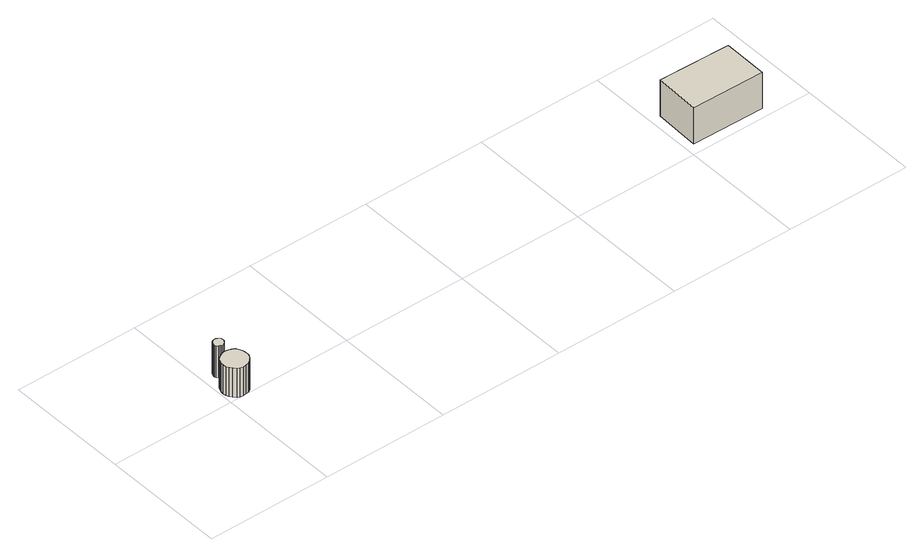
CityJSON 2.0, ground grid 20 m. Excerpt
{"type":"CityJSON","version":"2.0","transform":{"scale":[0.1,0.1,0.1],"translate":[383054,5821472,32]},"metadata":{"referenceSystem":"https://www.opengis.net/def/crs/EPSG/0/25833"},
"CityObjects":{
"building1":{"type":"Building","attributes":{"Gemeindeschluessel":"11000005","BezugspunktDach":"2200","function":"31001_2500","measuredHeight":5.02,"storeysAboveGround":1},"address":[{"country":"Germany","locality":"Berlin","thoroughfareNumber":"51 (7)","thoroughfareName":"Nonnendamm"}],"geometry":[{"type":"Solid","lod":"1","boundaries":[[[[0,1,2,3,4,5,6,7,8,9,10,11,12,13,14,15,16,17,18,19,20,21,22,23,24,25]],[[26,27,28,29,30,31,32,33,34,35,36,37,38,39,40,41,42,43,44,45,46,47,48,49,50,51]],[[26,51,25,24]],[[27,26,24,23]],[[28,27,23,22]],[[29,28,22,21]],[[30,29,21,20]],[[31,30,20,19]],[[32,31,19,18]],[[33,32,18,17]],[[34,33,17,16]],[[35,34,16,15]],[[36,35,15,14]],[[37,36,14,13]],[[38,37,13,12]],[[39,38,12,11]],[[40,39,11,10]],[[41,40,10,9]],[[42,41,9,8]],[[43,42,8,7]],[[44,43,7,6]],[[45,44,6,5]],[[46,45,5,4]],[[47,46,4,3]],[[48,47,3,2]],[[49,48,2,1]],[[50,49,1,0]],[[51,50,0,25]]]]}]},
"building2":{"type":"Building","attributes":{"Gemeindeschluessel":"11000005","BezugspunktDach":"2200","function":"31001_2500","measuredHeight":5.52,"storeysAboveGround":1},"address":[{"country":"Germany","locality":"Berlin","thoroughfareNumber":"51 (8)","thoroughfareName":"Nonnendamm"}],"geometry":[{"type":"Solid","lod":"1","boundaries":[[[[52,53,54,55,56,57,58,59,60,61,62,63,64,65,66,67,68,69,70]],[[71,72,73,74,75,76,77,78,79,80,81,82,83,84,85,86,87,88,89]],[[71,89,70,69]],[[72,71,69,68]],[[73,72,68,67]],[[74,73,67,66]],[[75,74,66,65]],[[76,75,65,64]],[[77,76,64,63]],[[78,77,63,62]],[[79,78,62,61]],[[80,79,61,60]],[[81,80,60,59]],[[82,81,59,58]],[[83,82,58,57]],[[84,83,57,56]],[[85,84,56,55]],[[86,85,55,54]],[[87,86,54,53]],[[88,87,53,52]],[[89,88,52,70]]]]}]},
"building3":{"type":"Building","attributes":{"Gemeindeschluessel":"11000005","BezugspunktDach":"2200","function":"31001_2200","measuredHeight":6.33,"storeysAboveGround":1},"address":[{"country":"Germany","locality":"Berlin","thoroughfareNumber":"49 (1)","thoroughfareName":"Nonnendamm"}],"geometry":[{"type":"Solid","lod":"1","boundaries":[[[[90,91,92,93]],[[94,95,96,97]],[[94,97,93,92]],[[95,94,92,91]],[[96,95,91,90]],[[97,96,90,93]]]]}]}
},
"vertices":[
[5,15,56],[7,11,56],[10,7,56],[14,3,56],[18,1,56],[23,0,56],[28,1,56],[33,2,56],[37,5,56],[40,8,56],[43,13,56],[44,17,56],[44,22,56],[43,27,56],[41,32,56],[38,36,56],[34,38,56],[29,40,56],[24,41,56],[19,40,56],[15,38,56],[11,36,56],[8,33,56],[6,29,56],[5,25,56],[4,20,56],[5,25,6],[6,29,6],[8,33,6],[11,36,6],[15,38,6],[19,40,6],[24,41,6],[29,40,6],[34,38,6],[38,36,6],[41,32,6],[43,27,6],[44,22,6],[44,17,6],[43,13,6],[40,8,6],[37,5,6],[33,2,6],[28,1,6],[23,0,6],[18,1,6],[14,3,6],[10,7,6],[7,11,6],[5,15,6],[4,20,6],
[18,54,61],[19,52,61],[21,50,61],[23,49,61],[25,48,61],[27,48,61],[30,49,61],[32,52,61],[34,54,61],[34,57,61],[33,60,61],[31,62,61],[28,64,61],[25,64,61],[22,63,61],[20,62,61],[19,60,61],[18,58,61],[18,56,61],[18,58,6],[19,60,6],[20,62,6],[22,63,6],[25,64,6],[28,64,6],[31,62,6],[33,60,6],[34,57,6],[34,54,6],[32,52,6],[30,49,6],[27,48,6],[25,48,6],[23,49,6],[21,50,6],[19,52,6],[18,54,6],[18,56,6],
[928,11,73],[929,83,73],[814,86,73],[811,13,73],[814,86,10],[929,83,10],[928,11,10],[811,13,10]
]}
